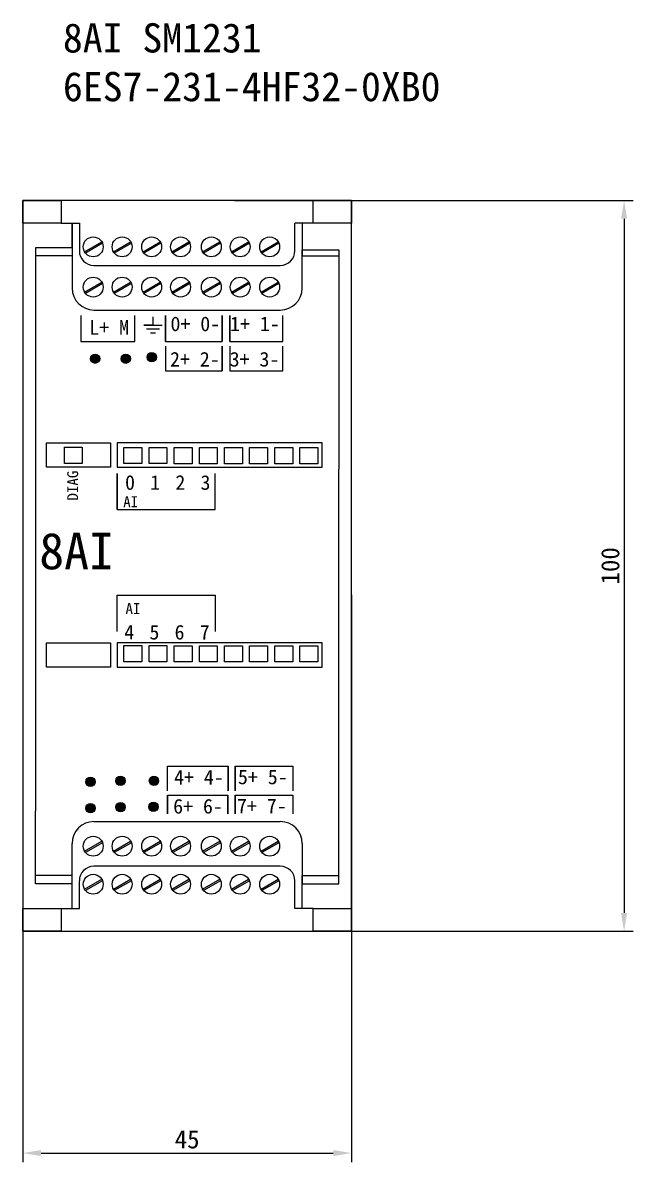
# Model space of a CAD drawing. Header units: millimetres. Extents: x 983 to 2111, y 2638 to 4457.
# Drawn here: x 1488.6 to 1572.2, y 3148.3 to 3304.2 of the extents above; entities that cross this region are included whole.
import ezdxf

# ---------------------------------------------------------------- set-up
doc = ezdxf.new("R2010")
doc.units = ezdxf.units.MM
doc.styles.get("Standard").update_dxf_attribs({"font": ''})
doc.styles.get('Standard').set_extended_font_data('SimSun')
doc.dimstyles.new('ISO-25', dxfattribs={"dimtxt": 2.5, "dimasz": 2.5, "dimexe": 1.25, "dimexo": 0.625, "dimtad": 1, "dimtxsty": 'Standard', "dimcen": 2.5, "dimadec": 0, "dimazin": 0, "dimtfac": 1, "dimtmove": 0, "dimatfit": 3, "dimfxl": 1, "dimarcsym": 0})

# ---------------------------------------------------------------- blocks, each defined once
blk = doc.blocks.new('*D169')
at = {"color": 0, "lineweight": -2, "transparency": 16777216}
for p, q in [((1488.65, 3225.93), (1488.65, 3148.27)), ((1533.65, 3225.93), (1533.65, 3148.27)), ((1491.15, 3149.52), (1531.15, 3149.52))]:
    blk.add_line(p, q, dxfattribs=at)
at = {"color": 0, "lineweight": -3, "transparency": 16777216}
for points in [[(1491.15, 3149.93), (1491.15, 3149.1), (1488.65, 3149.52)], [(1531.15, 3149.93), (1531.15, 3149.1), (1533.65, 3149.52)]]:
    blk.add_solid(points, dxfattribs=at)
at = {"layer": 'Defpoints', "color": 0, "lineweight": -3, "transparency": 16777216}
for p in [(1488.65, 3226.55), (1533.65, 3226.55), (1533.65, 3149.52)]:
    blk.add_point(p, dxfattribs=at)
at = {"color": 0, "lineweight": -3, "transparency": 16777216, "insert": (1511.15, 3151.39), "char_height": 2.5, "attachment_point": 5}
blk.add_mtext('45', dxfattribs=at)
blk = doc.blocks.new('*D170')
at = {"color": 0, "lineweight": -2, "transparency": 16777216}
for p, q in [((1517.63, 3279.89), (1572.23, 3279.89)), ((1570.98, 3277.39), (1570.98, 3182.39)), ((1517.63, 3179.89), (1572.23, 3179.89))]:
    blk.add_line(p, q, dxfattribs=at)
at = {"color": 0, "lineweight": -3, "transparency": 16777216}
for points in [[(1570.56, 3277.39), (1571.39, 3277.39), (1570.98, 3279.89)], [(1570.56, 3182.39), (1571.39, 3182.39), (1570.98, 3179.89)]]:
    blk.add_solid(points, dxfattribs=at)
at = {"layer": 'Defpoints', "color": 0, "lineweight": -3, "transparency": 16777216}
for p in [(1517.01, 3279.89), (1517.01, 3179.89), (1570.98, 3179.89)]:
    blk.add_point(p, dxfattribs=at)
at = {"color": 0, "lineweight": -3, "transparency": 16777216, "insert": (1569.1, 3229.89), "char_height": 2.5, "attachment_point": 5, "rotation": 90}
blk.add_mtext('100', dxfattribs=at)
blk = doc.blocks.new('8AI')
at = {"lineweight": -3}
for p, q in [((1493.89, 3276.81), (1495.39, 3276.81)), ((1495.39, 3276.81), (1495.39, 3273.4)), ((1495.39, 3273.4), (1495.39, 3276.81)), ((1495.39, 3276.81), (1496.39, 3276.81)), ((1496.39, 3276.81), (1496.39, 3273.01)), ((1526.9, 3276.81), (1525.9, 3276.81)), ((1525.9, 3273.01), (1525.9, 3276.81)), ((1528.4, 3276.81), (1526.9, 3276.81)), ((1526.9, 3276.81), (1526.9, 3272.3)), ((1495.39, 3273.4), (1490.39, 3273.4)), ((1490.39, 3273.4), (1490.39, 3196.32)), ((1495.39, 3273.4), (1495.39, 3272.3)), ((1495.39, 3272.3), (1490.39, 3272.3)), ((1495.39, 3272.3), (1495.39, 3267.9)), ((1526.9, 3272.3), (1526.9, 3273.13)), ((1526.9, 3273.13), (1531.9, 3273.13)), ((1526.9, 3272.3), (1531.9, 3272.3)), ((1526.9, 3267.9), (1526.9, 3272.3)), ((1531.9, 3273.13), (1531.9, 3272.3)), ((1531.9, 3272.3), (1531.9, 3243.14)), ((1498.39, 3271.01), (1523.9, 3271.01)), ((1496.6, 3264.14), (1496.6, 3260.61)), ((1498.39, 3264.9), (1523.9, 3264.9)), ((1503.97, 3260.61), (1503.97, 3264.14)), ((1508.17, 3260.61), (1508.17, 3264.14)), ((1508.17, 3264.14), (1508.17, 3260.61)), ((1515.94, 3260.61), (1515.94, 3264.14)), ((1515.94, 3264.14), (1515.94, 3260.61)), ((1516.98, 3260.61), (1516.98, 3264.14)), ((1516.98, 3264.14), (1516.98, 3260.61)), ((1524.27, 3260.61), (1524.27, 3264.14)), ((1506.49, 3262.81), (1505.24, 3262.81)), ((1505.24, 3262.81), (1506.49, 3262.81)), ((1506.49, 3262.81), (1506.49, 3263.95)), ((1506.49, 3262.81), (1507.74, 3262.81)), ((1524.27, 3260.61), (1524.27, 3264.01)), ((1506.49, 3262.28), (1505.6, 3262.28)), ((1506.49, 3261.72), (1506.14, 3261.72)), ((1507.38, 3262.28), (1506.49, 3262.28)), ((1506.84, 3261.72), (1506.49, 3261.72)), ((1496.6, 3260.61), (1503.97, 3260.61)), ((1508.17, 3260.61), (1515.94, 3260.61)), ((1508.17, 3259.94), (1508.17, 3256.59)), ((1508.17, 3259.94), (1508.17, 3256.59)), ((1515.94, 3256.59), (1515.94, 3259.94)), ((1515.94, 3259.94), (1515.94, 3256.59)), ((1516.98, 3260.61), (1524.27, 3260.61)), ((1516.98, 3259.94), (1516.98, 3256.59)), ((1524.27, 3256.59), (1524.27, 3259.94)), ((1524.27, 3256.59), (1524.27, 3259.94)), ((1524.27, 3256.59), (1524.27, 3259.94)), ((1508.17, 3256.59), (1515.94, 3256.59)), ((1516.98, 3256.59), (1524.27, 3256.59)), ((1517.16, 3256.59), (1517.16, 3256.59)), ((1501.57, 3237.59), (1501.57, 3242.54)), ((1501.57, 3242.54), (1501.57, 3237.59)), ((1514.99, 3237.59), (1514.99, 3242.54)), ((1531.9, 3187.49), (1531.9, 3243.14)), ((1501.57, 3237.59), (1514.99, 3237.59)), ((1501.57, 3237.59), (1514.99, 3237.59)), ((1501.57, 3220.91), (1501.57, 3225.86)), ((1501.57, 3225.86), (1514.99, 3225.86)), ((1514.99, 3225.86), (1514.99, 3223.98)), ((1514.99, 3223.98), (1514.99, 3220.91)), ((1508.45, 3199.08), (1508.45, 3202.47)), ((1508.45, 3199.08), (1508.45, 3202.47)), ((1508.45, 3202.47), (1516.77, 3202.47)), ((1516.77, 3202.47), (1516.77, 3199.08)), ((1516.77, 3199.08), (1516.77, 3202.47)), ((1517.71, 3202.47), (1517.71, 3199.08)), ((1517.71, 3199.08), (1517.71, 3202.47)), ((1517.71, 3202.47), (1525.6, 3202.47)), ((1525.6, 3202.47), (1525.6, 3199.08)), ((1508.45, 3198.51), (1508.45, 3195.97)), ((1508.45, 3195.97), (1508.45, 3198.51)), ((1508.45, 3198.51), (1516.74, 3198.51)), ((1516.74, 3198.51), (1516.74, 3195.97)), ((1516.74, 3195.97), (1516.74, 3198.51)), ((1517.74, 3198.51), (1517.74, 3195.97)), ((1517.74, 3195.97), (1517.74, 3198.51)), ((1517.74, 3198.51), (1525.6, 3198.51)), ((1524.41, 3198.51), (1525.6, 3198.51)), ((1525.6, 3198.51), (1525.6, 3195.97)), ((1490.39, 3186.39), (1490.39, 3196.32)), ((1498.39, 3194.89), (1523.9, 3194.89)), ((1495.39, 3187.49), (1495.39, 3191.89)), ((1526.9, 3191.89), (1526.9, 3186.94)), ((1523.9, 3188.78), (1498.39, 3188.78)), ((1495.39, 3187.49), (1490.39, 3187.49)), ((1495.39, 3186.39), (1490.39, 3186.39)), ((1495.39, 3186.39), (1495.39, 3187.49)), ((1495.39, 3182.98), (1495.39, 3186.39)), ((1496.39, 3182.98), (1496.39, 3186.78)), ((1525.9, 3182.98), (1525.9, 3186.78)), ((1526.9, 3182.98), (1526.9, 3187.49)), ((1526.9, 3187.49), (1531.9, 3187.49)), ((1526.9, 3187.49), (1526.9, 3186.39)), ((1526.9, 3186.39), (1531.9, 3186.39)), ((1531.9, 3186.39), (1531.9, 3187.49)), ((1493.89, 3182.98), (1495.39, 3182.98)), ((1495.39, 3182.98), (1496.39, 3182.98)), ((1526.9, 3182.98), (1525.9, 3182.98)), ((1528.4, 3182.98), (1526.9, 3182.98))]:
    blk.add_line(p, q, dxfattribs=at)
for points in [[(1488.65, 3179.89), (1533.65, 3179.89), (1533.65, 3279.89), (1488.65, 3279.89)], [(1488.65, 3279.89), (1493.89, 3279.89), (1493.89, 3276.81), (1488.65, 3276.81)], [(1528.4, 3279.89), (1533.65, 3279.89), (1533.65, 3276.81), (1528.4, 3276.81)], [(1497.11, 3272.88), (1499.45, 3274.23), (1499.56, 3274.04), (1497.22, 3272.68)], [(1501.07, 3272.88), (1503.4, 3274.23), (1503.52, 3274.04), (1501.18, 3272.68)], [(1505.11, 3272.88), (1507.45, 3274.23), (1507.56, 3274.04), (1505.22, 3272.68)], [(1509.06, 3272.88), (1511.4, 3274.23), (1511.51, 3274.04), (1509.18, 3272.68)], [(1513.27, 3272.88), (1515.61, 3274.23), (1515.72, 3274.04), (1513.39, 3272.68)], [(1517.23, 3272.88), (1519.57, 3274.23), (1519.68, 3274.04), (1517.34, 3272.68)], [(1521.27, 3272.88), (1523.61, 3274.23), (1523.72, 3274.04), (1521.38, 3272.68)], [(1497.11, 3267.37), (1499.45, 3268.72), (1499.56, 3268.53), (1497.22, 3267.18)], [(1501.07, 3267.37), (1503.4, 3268.72), (1503.52, 3268.53), (1501.18, 3267.18)], [(1505.11, 3267.37), (1507.45, 3268.72), (1507.56, 3268.53), (1505.22, 3267.18)], [(1509.06, 3267.37), (1511.4, 3268.72), (1511.51, 3268.53), (1509.18, 3267.18)], [(1513.27, 3267.37), (1515.61, 3268.72), (1515.72, 3268.53), (1513.39, 3267.18)], [(1517.23, 3267.37), (1519.57, 3268.72), (1519.68, 3268.53), (1517.34, 3267.18)], [(1521.27, 3267.37), (1523.61, 3268.72), (1523.72, 3268.53), (1521.38, 3267.18)], [(1491.89, 3246.72), (1500.66, 3246.72), (1500.66, 3243.4), (1491.89, 3243.4)], [(1494.35, 3246.13), (1496.8, 3246.13), (1496.8, 3243.91), (1494.35, 3243.91)], [(1501.57, 3243.4), (1529.63, 3243.4), (1529.63, 3246.72), (1501.57, 3246.72)], [(1502.48, 3246.11), (1504.93, 3246.11), (1504.93, 3243.88), (1502.48, 3243.88)], [(1505.93, 3246.11), (1508.38, 3246.11), (1508.38, 3243.88), (1505.93, 3243.88)], [(1509.38, 3246.1), (1511.82, 3246.1), (1511.82, 3243.87), (1509.38, 3243.87)], [(1512.82, 3246.1), (1515.27, 3246.1), (1515.27, 3243.87), (1512.82, 3243.87)], [(1516.27, 3246.1), (1518.71, 3246.1), (1518.71, 3243.87), (1516.27, 3243.87)], [(1519.71, 3246.1), (1522.16, 3246.1), (1522.16, 3243.87), (1519.71, 3243.87)], [(1523.16, 3246.1), (1525.6, 3246.1), (1525.6, 3243.87), (1523.16, 3243.87)], [(1526.6, 3246.1), (1529.05, 3246.1), (1529.05, 3243.87), (1526.6, 3243.87)], [(1491.89, 3219.36), (1500.66, 3219.36), (1500.66, 3216.04), (1491.89, 3216.04)], [(1501.57, 3216.04), (1529.63, 3216.04), (1529.63, 3219.36), (1501.57, 3219.36)], [(1502.48, 3218.97), (1504.93, 3218.97), (1504.93, 3216.75), (1502.48, 3216.75)], [(1505.93, 3218.97), (1508.38, 3218.97), (1508.38, 3216.75), (1505.93, 3216.75)], [(1509.38, 3218.96), (1511.82, 3218.96), (1511.82, 3216.74), (1509.38, 3216.74)], [(1512.82, 3218.96), (1515.27, 3218.96), (1515.27, 3216.74), (1512.82, 3216.74)], [(1516.27, 3218.96), (1518.71, 3218.96), (1518.71, 3216.74), (1516.27, 3216.74)], [(1519.71, 3218.96), (1522.16, 3218.96), (1522.16, 3216.74), (1519.71, 3216.74)], [(1523.16, 3218.96), (1525.6, 3218.96), (1525.6, 3216.74), (1523.16, 3216.74)], [(1526.6, 3218.96), (1529.05, 3218.96), (1529.05, 3216.74), (1526.6, 3216.74)], [(1497.11, 3190.84), (1499.45, 3192.19), (1499.56, 3192), (1497.22, 3190.65)], [(1501.07, 3190.84), (1503.4, 3192.19), (1503.52, 3192), (1501.18, 3190.65)], [(1505.11, 3190.84), (1507.45, 3192.19), (1507.56, 3192), (1505.22, 3190.65)], [(1509.06, 3190.84), (1511.4, 3192.19), (1511.51, 3192), (1509.18, 3190.65)], [(1513.27, 3190.84), (1515.61, 3192.19), (1515.72, 3192), (1513.39, 3190.65)], [(1517.23, 3190.84), (1519.57, 3192.19), (1519.68, 3192), (1517.34, 3190.65)], [(1521.27, 3190.84), (1523.61, 3192.19), (1523.72, 3192), (1521.38, 3190.65)], [(1497.11, 3185.64), (1499.45, 3186.99), (1499.56, 3186.8), (1497.22, 3185.45)], [(1501.07, 3185.64), (1503.4, 3186.99), (1503.52, 3186.8), (1501.18, 3185.45)], [(1505.11, 3185.64), (1507.45, 3186.99), (1507.56, 3186.8), (1505.22, 3185.45)], [(1509.06, 3185.64), (1511.4, 3186.99), (1511.51, 3186.8), (1509.18, 3185.45)], [(1513.27, 3185.64), (1515.61, 3186.99), (1515.72, 3186.8), (1513.39, 3185.45)], [(1517.23, 3185.64), (1519.57, 3186.99), (1519.68, 3186.8), (1517.34, 3185.45)], [(1521.27, 3185.64), (1523.61, 3186.99), (1523.72, 3186.8), (1521.38, 3185.45)], [(1488.65, 3182.98), (1493.89, 3182.98), (1493.89, 3179.89), (1488.65, 3179.89)], [(1528.4, 3182.98), (1533.65, 3182.98), (1533.65, 3179.89), (1528.4, 3179.89)]]:
    blk.add_lwpolyline(points, close=True, dxfattribs=at)
for centre, radius in [((1498.29, 3273.55), 1.36), ((1502.25, 3273.55), 1.36), ((1506.29, 3273.55), 1.36), ((1510.25, 3273.55), 1.36), ((1514.46, 3273.55), 1.36), ((1518.41, 3273.55), 1.36), ((1522.45, 3273.55), 1.36), ((1498.29, 3268.04), 1.36), ((1502.25, 3268.04), 1.36), ((1506.29, 3268.04), 1.36), ((1510.25, 3268.04), 1.36), ((1514.46, 3268.04), 1.36), ((1518.41, 3268.04), 1.36), ((1522.45, 3268.04), 1.36), ((1498.56, 3258.24), 0.636), ((1498.56, 3258.24), 0.636), ((1498.56, 3258.24), 0.636), ((1498.56, 3258.24), 0.585), ((1498.56, 3258.24), 0.527), ((1498.56, 3258.24), 0.527), ((1498.56, 3258.24), 0.479), ((1498.56, 3258.24), 0.426), ((1498.56, 3258.24), 0.372), ((1498.56, 3258.24), 0.309), ((1498.56, 3258.24), 0.258), ((1498.56, 3258.24), 0.207), ((1498.56, 3258.24), 0.154), ((1498.56, 3258.24), 0.116), ((1498.56, 3258.24), 0.0731), ((1498.56, 3258.24), 0.0407), ((1502.75, 3258.24), 0.636), ((1502.75, 3258.24), 0.636), ((1502.75, 3258.24), 0.636), ((1502.75, 3258.24), 0.585), ((1502.75, 3258.24), 0.527), ((1502.75, 3258.24), 0.527), ((1502.75, 3258.24), 0.479), ((1502.75, 3258.24), 0.426), ((1502.75, 3258.24), 0.372), ((1502.75, 3258.24), 0.309), ((1502.75, 3258.24), 0.258), ((1502.75, 3258.24), 0.207), ((1502.75, 3258.24), 0.154), ((1502.75, 3258.24), 0.116), ((1502.75, 3258.24), 0.0731), ((1502.75, 3258.24), 0.0407), ((1506.31, 3258.44), 0.636), ((1506.31, 3258.44), 0.636), ((1506.31, 3258.44), 0.636), ((1506.31, 3258.44), 0.585), ((1506.31, 3258.44), 0.527), ((1506.31, 3258.44), 0.527), ((1506.31, 3258.44), 0.479), ((1506.31, 3258.44), 0.426), ((1506.31, 3258.44), 0.372), ((1506.31, 3258.44), 0.309), ((1506.31, 3258.44), 0.258), ((1506.31, 3258.44), 0.207), ((1506.31, 3258.44), 0.154), ((1506.31, 3258.44), 0.116), ((1506.31, 3258.44), 0.0731), ((1506.31, 3258.44), 0.0407), ((1497.91, 3200.34), 0.636), ((1497.91, 3200.34), 0.636), ((1497.91, 3200.34), 0.636), ((1497.91, 3200.34), 0.585), ((1497.91, 3200.34), 0.527), ((1497.91, 3200.34), 0.527), ((1497.91, 3200.34), 0.479), ((1497.91, 3200.34), 0.426), ((1497.91, 3200.34), 0.372), ((1497.91, 3200.34), 0.309), ((1497.91, 3200.34), 0.258), ((1497.91, 3200.34), 0.207), ((1497.91, 3200.34), 0.154), ((1497.91, 3200.34), 0.116), ((1497.91, 3200.34), 0.0731), ((1497.91, 3200.34), 0.0407), ((1502.02, 3200.47), 0.636), ((1502.02, 3200.47), 0.636), ((1502.02, 3200.47), 0.636), ((1502.02, 3200.47), 0.585), ((1502.02, 3200.47), 0.527), ((1502.02, 3200.47), 0.527), ((1502.02, 3200.47), 0.479), ((1502.02, 3200.47), 0.426), ((1502.02, 3200.47), 0.372), ((1502.02, 3200.47), 0.309), ((1502.02, 3200.47), 0.258), ((1502.02, 3200.47), 0.207), ((1502.02, 3200.47), 0.154), ((1502.02, 3200.47), 0.116), ((1502.02, 3200.47), 0.0731), ((1502.02, 3200.47), 0.0407), ((1506.61, 3200.47), 0.636), ((1506.61, 3200.47), 0.636), ((1506.61, 3200.47), 0.636), ((1506.61, 3200.47), 0.585), ((1506.61, 3200.47), 0.527), ((1506.61, 3200.47), 0.527), ((1506.61, 3200.47), 0.479), ((1506.61, 3200.47), 0.426), ((1506.61, 3200.47), 0.372), ((1506.61, 3200.47), 0.309), ((1506.61, 3200.47), 0.258), ((1506.61, 3200.47), 0.207), ((1506.61, 3200.47), 0.154), ((1506.61, 3200.47), 0.116), ((1506.61, 3200.47), 0.0731), ((1506.61, 3200.47), 0.0407), ((1497.92, 3196.74), 0.636), ((1497.92, 3196.74), 0.636), ((1497.92, 3196.74), 0.636), ((1497.92, 3196.74), 0.585), ((1497.92, 3196.74), 0.527), ((1497.92, 3196.74), 0.527), ((1497.92, 3196.74), 0.479), ((1497.92, 3196.74), 0.426), ((1497.92, 3196.74), 0.372), ((1497.92, 3196.74), 0.309), ((1497.92, 3196.74), 0.258), ((1502.04, 3196.87), 0.636), ((1502.04, 3196.87), 0.636), ((1502.04, 3196.87), 0.636), ((1502.04, 3196.87), 0.585), ((1502.04, 3196.87), 0.527), ((1502.04, 3196.87), 0.527), ((1502.04, 3196.87), 0.479), ((1502.04, 3196.87), 0.426), ((1502.04, 3196.87), 0.372), ((1502.04, 3196.87), 0.309), ((1502.04, 3196.87), 0.258), ((1502.04, 3196.87), 0.207), ((1502.04, 3196.87), 0.154), ((1502.04, 3196.87), 0.116), ((1506.54, 3196.92), 0.636), ((1506.54, 3196.92), 0.636), ((1506.54, 3196.92), 0.636), ((1506.54, 3196.92), 0.585), ((1506.54, 3196.92), 0.527), ((1506.54, 3196.92), 0.527), ((1506.54, 3196.92), 0.479), ((1506.54, 3196.92), 0.426), ((1506.54, 3196.92), 0.372), ((1506.54, 3196.92), 0.309), ((1506.54, 3196.92), 0.258), ((1506.54, 3196.92), 0.207), ((1506.54, 3196.92), 0.154), ((1506.54, 3196.92), 0.116), ((1506.54, 3196.92), 0.0731), ((1506.54, 3196.92), 0.0407), ((1497.92, 3196.74), 0.207), ((1497.92, 3196.74), 0.154), ((1497.92, 3196.74), 0.116), ((1497.92, 3196.74), 0.0731), ((1497.92, 3196.74), 0.0407), ((1502.04, 3196.87), 0.0731), ((1502.04, 3196.87), 0.0407), ((1498.29, 3191.52), 1.36), ((1502.25, 3191.52), 1.36), ((1506.29, 3191.52), 1.36), ((1510.25, 3191.52), 1.36), ((1514.46, 3191.52), 1.36), ((1518.41, 3191.52), 1.36), ((1522.45, 3191.52), 1.36), ((1498.29, 3186.31), 1.36), ((1502.25, 3186.31), 1.36), ((1506.29, 3186.31), 1.36), ((1510.25, 3186.31), 1.36), ((1514.46, 3186.31), 1.36), ((1518.41, 3186.31), 1.36), ((1522.45, 3186.31), 1.36)]:
    blk.add_circle(centre, radius, dxfattribs=at)
for centre, radius, start, end in [((1498.39, 3273.01), 2, 180, 270), ((1523.9, 3273.01), 2, 270, 0), ((1498.39, 3267.9), 3, 180, 270), ((1523.9, 3267.9), 3, 270, 0), ((1498.39, 3191.89), 3, 90, 180), ((1523.9, 3191.89), 3, 0, 90), ((1498.39, 3186.78), 2, 90, 180), ((1523.9, 3186.78), 2, 0, 90)]:
    blk.add_arc(centre, radius, start, end, dxfattribs=at)
at = {"lineweight": -3, "attachment_point": 1}
for s, width, insert, char_height in [('L+ M', 20.5662, (1497.76, 3263.52), 2), ('0+ 0- 1+ 1-  ', 20.5662, (1508.87, 3264.01), 2), ('2+ 2- 3+ 3-', 20.5662, (1508.81, 3259.17), 2), ('0 ', 2, (1502.65, 3242.3), 2), ('1 ', 2, (1506.09, 3242.3), 2), ('2 ', 2, (1509.54, 3242.3), 2), ('3 ', 2, (1512.98, 3242.29), 2), ('AI ', 6.8613, (1502.4, 3239.41), 1.5), ('8AI', 20.0767, (1490.91, 3234.42), 5), ('AI', 6.8613, (1502.71, 3224.79), 1.5), ('4 ', 2, (1502.54, 3221.81), 2), ('5 ', 2, (1505.99, 3221.81), 2), ('6 ', 2, (1509.43, 3221.81), 2), ('7 ', 2, (1512.88, 3221.8), 2), ('4+ 4-', 7.4051, (1509.36, 3201.96), 2), ('5+ 5-', 20.5662, (1518.11, 3202), 2), ('6+ 6-', 7.4051, (1509.24, 3197.99), 2), ('7+ 7-', 20.5662, (1517.98, 3198.03), 2)]:
    blk.add_mtext_dynamic_manual_height_columns(s, width=width, gutter_width=12.5, heights=[0], dxfattribs=dict(at, insert=insert, char_height=char_height))
at = {"lineweight": -3, "insert": (1494.73, 3238.83), "char_height": 1.5, "attachment_point": 1, "rotation": 90}
blk.add_mtext_dynamic_manual_height_columns('DIAG', width=6.8613, gutter_width=12.5, heights=[0], dxfattribs=at)

msp = doc.modelspace()

# ---------------------------------------------------------------- block references
at = {"lineweight": -3}
msp.add_blockref('8AI', (0, 0), dxfattribs=at)

# ---------------------------------------------------------------- texts
at = {"lineweight": -3, "insert": (1494.14, 3304.151), "char_height": 4, "attachment_point": 1}
msp.add_mtext_dynamic_manual_height_columns('8AI SM1231\\P6ES7-231-4HF32-0XB0', width=71.44489, gutter_width=12.5, heights=[0], dxfattribs=at)

# ---------------------------------------------------------------- dimensions: what is measured, and where the dimension line sits
at = {"lineweight": -3}
dim = msp.add_linear_dim(base=(1570.977, 3179.892), p1=(1517.007, 3279.892), p2=(1517.007, 3179.892), angle=90, dimstyle='ISO-25', dxfattribs=at)
dim.commit()
dim.dimension.update_dxf_attribs({"geometry": '*D170', "text_midpoint": (1569.102, 3229.892)})
dim = msp.add_linear_dim(base=(1533.647, 3149.518), p1=(1488.647, 3226.552), p2=(1533.647, 3226.552), dimstyle='ISO-25', dxfattribs=at)
dim.commit()
dim.dimension.update_dxf_attribs({"geometry": '*D169', "text_midpoint": (1511.147, 3151.393)})

doc.saveas('drawing.dxf')
